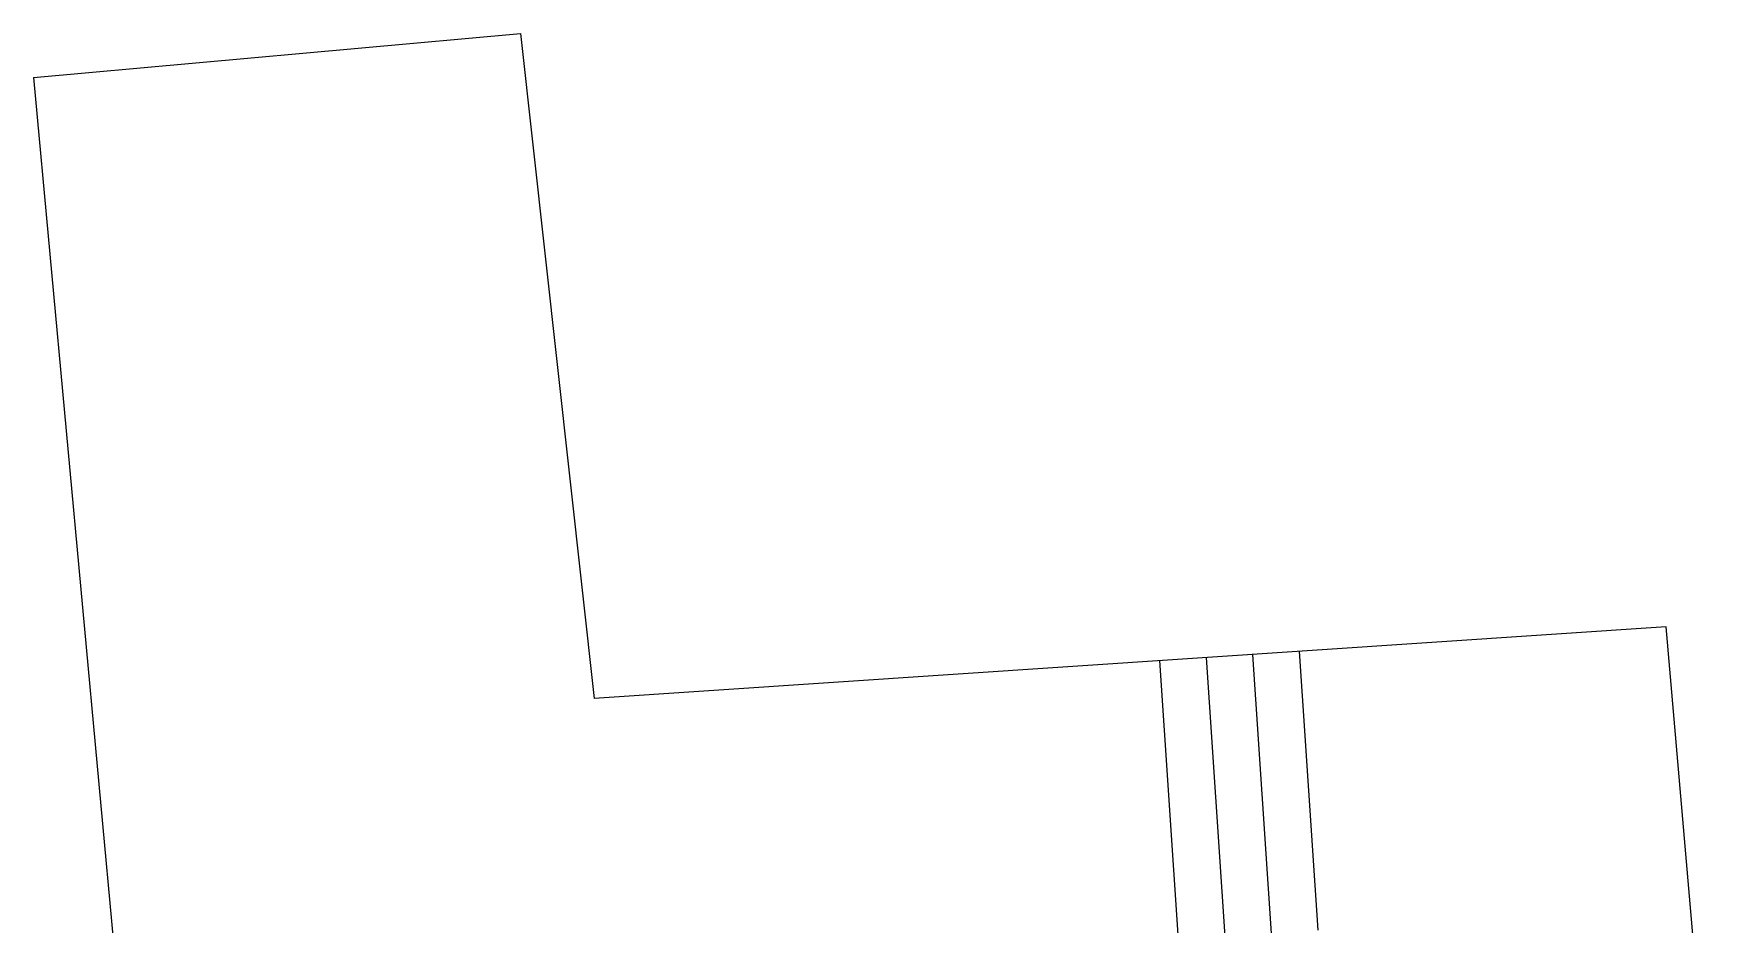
# Model space of a CAD drawing. Header units: inches. Extents: x 69213595 to 69219133, y 27671820 to 27676125.
# Drawn here: x 69213904 to 69214334.4, y 27674323.9 to 27674553.4 of the extents above; entities that cross this region are included whole.
import ezdxf

# ---------------------------------------------------------------- set-up
doc = ezdxf.new("R2010")
doc.units = ezdxf.units.IN
doc.header["$LTSCALE"] = 100
doc.header["$MEASUREMENT"] = 0
doc.layers.add('A-FLOR', color=3, linetype='CONTINUOUS')

msp = doc.modelspace()

# ---------------------------------------------------------------- linework, layer by layer
at = {"layer": 'A-FLOR'}
for p, q in [((69213904, 27674541.99), (69213998.3, 27673524)), ((69214234.64, 27674322.44), (69214229.82, 27674394.28)), ((69214198.72, 27674320.03), (69214193.9, 27674391.87)), ((69214210.7, 27674320.83), (69214205.88, 27674392.67)), ((69214222.67, 27674321.64), (69214217.85, 27674393.47))]:
    msp.add_line(p, q, dxfattribs=at)
msp.add_lwpolyline([(69213904, 27674541.99), (69214029.4, 27674553.35), (69214048.35, 27674382.11)], dxfattribs=at)
at = {"layer": 'A-FLOR', "flags": 128}
for points in [[(69214324.23, 27674400.61), (69214048.35, 27674382.11)], [(69214334.35, 27674283.69), (69214324.23, 27674400.61)]]:
    msp.add_lwpolyline(points, dxfattribs=at)

doc.saveas('drawing.dxf')
